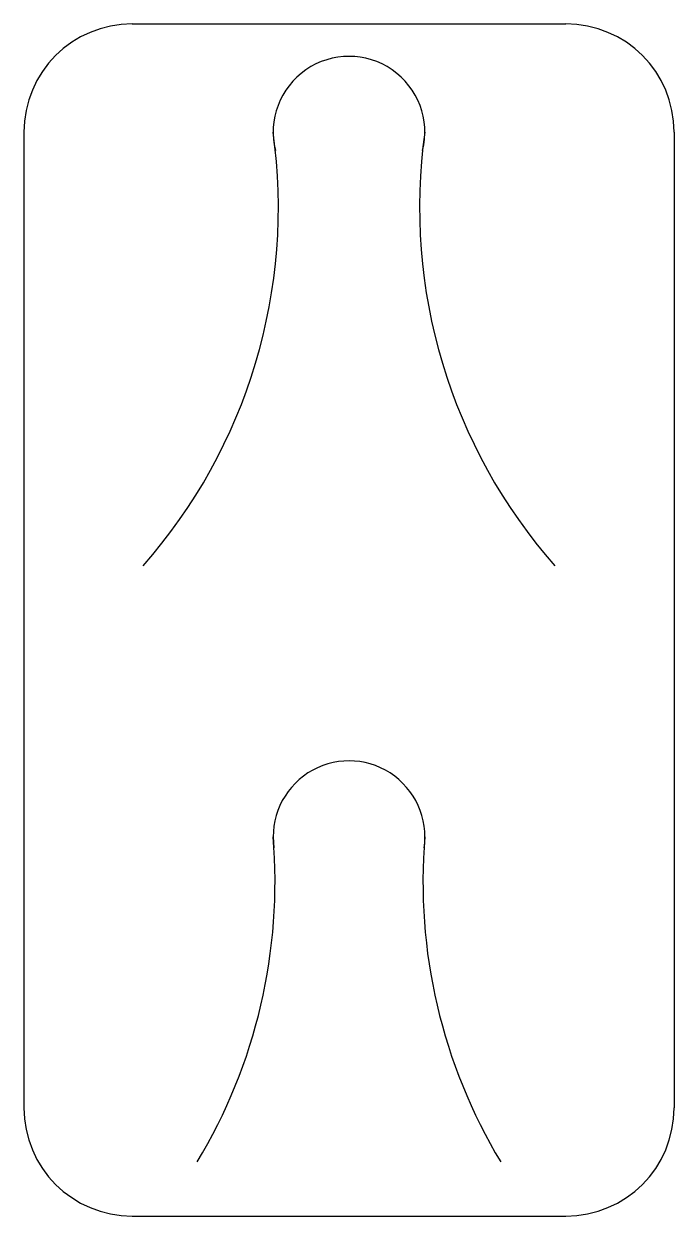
# Model space of a CAD drawing. Extents: x 2419 to 2479, y 2181 to 2291.
import ezdxf

# ---------------------------------------------------------------- set-up
doc = ezdxf.new("R2010")
doc.units = 0
doc.header["$LTSCALE"] = 20
doc.layers.add('GROSSA', color=3, linetype='CONTINUOUS')

msp = doc.modelspace()

# ---------------------------------------------------------------- linework, layer by layer
at = {"layer": 'GROSSA', "color": 0, "linetype": 'CONTINUOUS'}
for p, q in [((2429.31, 2291.27), (2469.31, 2291.27)), ((2419.31, 2281.27), (2419.31, 2191.27)), ((2479.31, 2281.27), (2479.31, 2191.27)), ((2429.31, 2181.27), (2469.31, 2181.27))]:
    msp.add_line(p, q, dxfattribs=at)
for centre, radius, start, end in [((2429.31, 2281.27), 10, 90, 180), ((2469.31, 2281.27), 10, 0, 90), ((2449.31, 2281.27), 7, 345.9876, 194.0124), ((2392.79, 2274.32), 50, 318.6168, 7.9847), ((2505.82, 2274.32), 50, 172.0153, 221.3832), ((2449.31, 2216.27), 7, 351.5636, 188.4364), ((2392.48, 2212.08), 50, 328.9237, 4.8082), ((2506.13, 2212.08), 50, 175.1918, 211.0763), ((2429.31, 2191.27), 10, 180, 270), ((2469.31, 2191.27), 10, 270, 0)]:
    msp.add_arc(centre, radius, start, end, dxfattribs=at)

doc.saveas('drawing.dxf')
